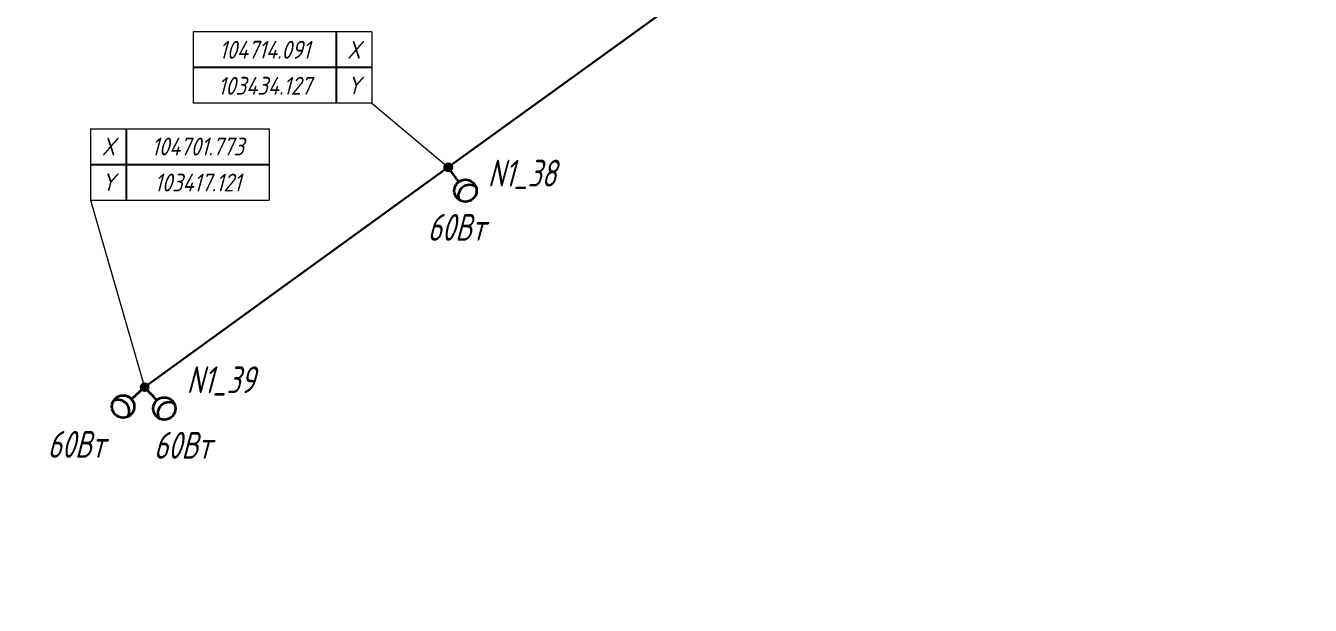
# Model space of a CAD drawing. Header units: millimetres. Extents: x -5263 to 103757798, y 0 to 105184226.
# Drawn here: x 103410457 to 103482416, y 104689544 to 104722025 of the extents above; entities that cross this region are included whole.
import ezdxf
from ezdxf import colors
from ezdxf.entities.mleader import LeaderData, LeaderLine
from ezdxf.enums import TextEntityAlignment as Align
from ezdxf.math import Vec2, Vec3

# ---------------------------------------------------------------- set-up
doc = ezdxf.new("R2010")
doc.units = ezdxf.units.MM
doc.set_wipeout_variables(frame=1)
for name, color, linetype, lineweight in [('ЭО_Пл_Опора', 10, 'Continuous', 35), ('ЭО_Пл_Опора_Светильники', 10, 'Continuous', 35), ('ЭО_Пл_Светильники', 10, 'Continuous', 25), ('ЭО_Пл_Светильники_Текст', 10, 'Continuous', 20), ('ЭО_Пл_Сеть_Освещения_В земле', 3, 'ID_N', 30), ('ЭО_Пл_Сеть_Освещения_Текст', 10, 'Continuous', 20), ('ЭС_Координата', 7, 'Continuous', 25)]:
    doc.layers.add(name, color=color, linetype=linetype, lineweight=lineweight)
doc.layers.get('0').off()
doc.styles.add('ПБГС', font='simplex.shx', dxfattribs={"width": 0.8, "oblique": 15})
doc.linetypes.add('ID_N', pattern='A,0,3,-3,["N",ПБГС,S=1.2,R=0,X=-1,Y=-0.5],-3,6', length=15)

# ---------------------------------------------------------------- blocks, each defined once
blk = doc.blocks.new('_None')
blk = doc.blocks.new('промежуточная')
h = blk.add_hatch(color=255)
edge = h.paths.add_edge_path()
edge.add_arc((0, 0), 0.833, 0, 360)
at = {"lineweight": 30}
blk.add_circle((0, 0), 0.833, dxfattribs=at)
blk = doc.blocks.new('*U31')
at = {"layer": 'ЭО_Пл_Светильники'}
blk.add_line((0, 2), (0, 0), dxfattribs=at)
at = {"layer": 'ЭО_Пл_Светильники', "linetype": 'ByBlock', "xscale": 250, "yscale": 250, "zscale": 250}
blk.add_blockref('промежуточная', (0, 0), dxfattribs=at)
at = {"style": 'ПБГС', "oblique": 15, "width": 0.7, "flags": 1}
blk.add_attdef('NAME', (0, -6), '', height=3.5, dxfattribs=at)
at = {"layer": 'ЭО_Пл_Светильники_Текст', "style": 'ПБГС', "oblique": 15, "width": 0.7, "flags": 1}
for tag, p in [('TYPE', (0, 0)), ('MANUFACTURER', (0, -12)), ('SPECIFICATION_SECTION', (0, -18)), ('POWER', (0, -24)), ('GROUP', (0, -30))]:
    blk.add_attdef(tag, p, '', height=3.5, dxfattribs=at)
at = {"layer": 'ЭО_Пл_Светильники_Текст', "style": 'ПБГС', "oblique": 15, "width": 0.7}
blk.add_attdef('N_PYLON', (2215, -1078), '', height=1500, dxfattribs=at)
blk = doc.blocks.new('*U32')
at = {"layer": 'ЭО_Пл_Светильники'}
blk.add_line((0, 2), (0, 0), dxfattribs=at)
at = {"layer": 'ЭО_Пл_Светильники', "linetype": 'ByBlock', "xscale": 250, "yscale": 250, "zscale": 250}
blk.add_blockref('промежуточная', (0, 0), dxfattribs=at)
at = {"style": 'ПБГС', "oblique": 15, "width": 0.7, "flags": 1}
blk.add_attdef('NAME', (0, -6), '', height=3.5, dxfattribs=at)
at = {"layer": 'ЭО_Пл_Светильники_Текст', "style": 'ПБГС', "oblique": 15, "width": 0.7}
blk.add_attdef('N_PYLON', (2354, -335), '', height=1500, dxfattribs=at)
at = {"layer": 'ЭО_Пл_Светильники_Текст', "style": 'ПБГС', "oblique": 15, "width": 0.7, "flags": 1}
for tag, p in [('TYPE', (0, 0)), ('MANUFACTURER', (0, -12)), ('SPECIFICATION_SECTION', (0, -18)), ('POWER', (0, -24)), ('GROUP', (0, -30))]:
    blk.add_attdef(tag, p, '', height=3.5, dxfattribs=at)
blk = doc.blocks.new('*U247')
at = {"layer": 'ЭО_Пл_Опора_Светильники'}
h = blk.add_hatch(color=256, dxfattribs=at)
h.dxf.hatch_style = 1
h.paths.add_polyline_path([(-160, -118, 1), (160, 118, 1)])
blk.add_line((591, -807), (0, 0), dxfattribs=at)
for centre, radius in [((0, 0), 199), ((961, -1311), 625)]:
    blk.add_circle(centre, radius, dxfattribs=at)
blk.add_arc((1182, -1613), 625, 53.69868, 198.78347, dxfattribs=at)
at = {"style": 'ПБГС', "oblique": 15, "width": 0.7, "flags": 1}
for tag, p, height in [('TYPE', (-1704, -2539), 525000), ('NAME', (0, -3506), 875), ('MANUFACTURER', (0, -5006), 875), ('SPECIFICATION_SECTION', (0, -6506), 875), ('GROUP', (0, -9506), 875)]:
    blk.add_attdef(tag, p, '', height=height, dxfattribs=at)
at = {"layer": 'ЭО_Пл_Светильники_Текст', "style": 'ПБГС', "oblique": 15, "width": 0.7}
blk.add_attdef('POWER', (-1162, -4114), '', height=1500, dxfattribs=at)
blk = doc.blocks.new('*U250')
at = {"layer": 'ЭО_Пл_Опора_Светильники'}
h = blk.add_hatch(color=256, dxfattribs=at)
h.dxf.hatch_style = 1
h.paths.add_polyline_path([(-146, -135, 1), (146, 135, 1)])
blk.add_line((678, -735), (0, 0), dxfattribs=at)
for centre, radius in [((0, 0), 199), ((1101, -1195), 625)]:
    blk.add_circle(centre, radius, dxfattribs=at)
blk.add_arc((1355, -1471), 625, 60.12324, 205.20804, dxfattribs=at)
at = {"style": 'ПБГС', "oblique": 15, "width": 0.7, "flags": 1}
for tag, p, height in [('TYPE', (-1704, -2539), 525000), ('NAME', (0, -3506), 875), ('MANUFACTURER', (0, -5006), 875), ('SPECIFICATION_SECTION', (0, -6506), 875), ('GROUP', (0, -9506), 875)]:
    blk.add_attdef(tag, p, '', height=height, dxfattribs=at)
at = {"layer": 'ЭО_Пл_Светильники_Текст', "style": 'ПБГС', "oblique": 15, "width": 0.7}
blk.add_attdef('POWER', (511, -4005), '', height=1500, dxfattribs=at)
blk = doc.blocks.new('*U251')
at = {"layer": 'ЭО_Пл_Опора_Светильники'}
h = blk.add_hatch(color=256, dxfattribs=at)
h.dxf.hatch_style = 1
h.paths.add_polyline_path([(-133, 148, 1), (133, -148, 1)])
blk.add_line((-744, -669), (0, 0), dxfattribs=at)
for centre, radius in [((0, 0), 199), ((-1208, -1086), 625)]:
    blk.add_circle(centre, radius, dxfattribs=at)
blk.add_arc((-1487, -1337), 625, 329.41427, 114.49906, dxfattribs=at)
at = {"style": 'ПБГС', "oblique": 15, "width": 0.7, "flags": 1}
for tag, p, height in [('TYPE', (-1704, -2539), 525000), ('NAME', (0, -3506), 875), ('MANUFACTURER', (0, -5006), 875), ('SPECIFICATION_SECTION', (0, -6506), 875), ('GROUP', (0, -9506), 875)]:
    blk.add_attdef(tag, p, '', height=height, dxfattribs=at)
at = {"layer": 'ЭО_Пл_Светильники_Текст', "style": 'ПБГС', "oblique": 15, "width": 0.7}
blk.add_attdef('POWER', (-5448, -3954), '', height=1500, dxfattribs=at)
blk = doc.blocks.new('*U559')
blk.add_wipeout([(-8.57, 7.17), (-8.57, 15.17), (-28.57, 15.17), (-28.57, 7.17)])
at = {"lineweight": 0}
blk.add_line((-8.57, 7.17), (0, 0), dxfattribs=at)
at = {"color": 0, "lineweight": 0, "transparency": 16777216}
for points in [[(-28.57, 15.17), (-28.57, 7.17), (-28.57, 7.17), (-28.57, 7.17)], [(-8.57, 15.17), (-28.57, 15.17)], [(-8.57, 15.17), (-8.57, 7.17), (-8.57, 7.17), (-8.57, 7.17)], [(-8.57, 7.17), (-28.57, 7.17)]]:
    blk.add_lwpolyline(points, dxfattribs=at)
at = {"transparency": 16777216}
for points in [[(-12.57, 15.17), (-12.57, 7.17)], [(-8.57, 11.17), (-28.57, 11.17)]]:
    blk.add_lwpolyline(points, dxfattribs=at)
at = {"color": 7, "transparency": 16777216, "char_height": 2, "width": 4, "attachment_point": 5, "style": 'ПБГС'}
for s, insert in [('X', (-10.57, 13.17)), ('Y', (-10.57, 9.17))]:
    blk.add_mtext(s, dxfattribs=dict(at, insert=insert))
at = {"color": 250, "transparency": 16777216, "style": 'ПБГС', "oblique": 15, "width": 0.8, "flags": 8}
for tag, p in [('КООРДИНАТАY', (-20.57, 13.17)), ('КООРДИНАТАX', (-20.57, 9.13))]:
    blk.add_attdef(tag, text='', height=2, dxfattribs=at).set_placement(p, align=Align.MIDDLE_CENTER)
blk = doc.blocks.new('*U558')
blk.add_wipeout([(-6.06, 20.96), (-6.06, 28.96), (13.94, 28.96), (13.94, 20.96)])
at = {"lineweight": 0}
blk.add_line((-6.06, 20.96), (0, 0), dxfattribs=at)
at = {"color": 0, "lineweight": 0, "transparency": 16777216}
for points in [[(-6.06, 28.96), (-6.06, 20.96), (-6.06, 20.96), (-6.06, 20.96)], [(-6.06, 28.96), (13.94, 28.96)], [(13.94, 28.96), (13.94, 20.96), (13.94, 20.96), (13.94, 20.96)], [(-6.06, 20.96), (13.94, 20.96)]]:
    blk.add_lwpolyline(points, dxfattribs=at)
at = {"transparency": 16777216}
for points in [[(-2.06, 28.96), (-2.06, 20.96)], [(-6.06, 24.96), (13.94, 24.96)]]:
    blk.add_lwpolyline(points, dxfattribs=at)
at = {"color": 7, "transparency": 16777216, "char_height": 2, "width": 4, "attachment_point": 5, "style": 'ПБГС'}
for s, insert in [('X', (-4.06, 26.96)), ('Y', (-4.06, 22.96))]:
    blk.add_mtext(s, dxfattribs=dict(at, insert=insert))
at = {"color": 250, "transparency": 16777216, "style": 'ПБГС', "oblique": 15, "width": 0.8, "flags": 8}
for tag, p in [('КООРДИНАТАY', (5.94, 26.96)), ('КООРДИНАТАX', (5.94, 22.92))]:
    blk.add_attdef(tag, text='', height=2, dxfattribs=at).set_placement(p, align=Align.MIDDLE_CENTER)

msp = doc.modelspace()

# ---------------------------------------------------------------- linework, layer by layer
at = {"layer": 'ЭО_Пл_Сеть_Освещения_В земле'}
msp.add_lwpolyline([(103417121, 104701767), (103434127, 104714088), (103451239, 104726487), (103462666, 104734798), (103461502, 104737588), (103465404, 104740363), (103468244, 104738811)], dxfattribs=at)

# ---------------------------------------------------------------- block references
at = {"layer": 'ЭО_Пл_Опора'}
for name, p, values in [('*U31', (103434127, 104714088), {'N_PYLON': 'N1_38'}), ('*U32', (103417121, 104701768), {'N_PYLON': 'N1_39'})]:
    msp.add_blockref(name, p, dxfattribs=at).add_auto_attribs(values)
at = {"layer": 'ЭО_Пл_Светильники'}
for name, p in [('*U247', (103434127, 104714088)), ('*U251', (103417121, 104701767)), ('*U250', (103417121, 104701767))]:
    msp.add_blockref(name, p, dxfattribs=at).add_auto_attribs({'POWER': '60Вт'})

# ---------------------------------------------------------------- leaders
at = {"layer": 'ЭО_Пл_Сеть_Освещения_Текст'}
ml = msp.add_multileader_mtext('Standard', dxfattribs=at)
ml.set_content('Условные обозначения:', color=256, style='ПБГС')
ml.set_leader_properties(color=256, linetype='ByLayer', lineweight=-1)
ml.set_arrow_properties(name='NONE')
ml.build(insert=Vec2(0, 0))
ml.multileader.update_dxf_attribs({"text_left_attachment_type": 6, "text_right_attachment_type": 6, "dogleg_length": 0.5, "arrow_head_size": 2000, "scale": 500})
ctx = ml.context
ctx.base_point, ctx.scale, ctx.char_height, ctx.arrow_head_size, ctx.landing_gap_size, ctx.plane_origin = Vec3(103721923, 105117157), 500, 1250, 2000, 1000, Vec3(103717280, 105121639)
ctx.left_attachment, ctx.right_attachment = 6, 6
notes = []
notes.append((ctx, [(0, (0, 0, 0), (0, 0), (1, 0), 1, [])]))
ctx.mtext.insert, ctx.mtext.rotation, ctx.mtext.flow_direction = Vec3(103722923, 105118657), 6.283185, 5
ml = msp.add_multileader_mtext('Standard', dxfattribs=at)
ml.set_content('Проектируемая опора н.о. ОГККВ-7,5/ОГКС-7,5', color=256, style='ПБГС')
ml.set_leader_properties(color=256, linetype='ByLayer', lineweight=-1)
ml.set_arrow_properties(name='NONE')
ml.build(insert=Vec2(0, 0))
ml.multileader.update_dxf_attribs({"text_left_attachment_type": 6, "text_right_attachment_type": 6, "dogleg_length": 0.5, "arrow_head_size": 2000, "scale": 500})
ctx = ml.context
ctx.base_point, ctx.scale, ctx.char_height, ctx.arrow_head_size, ctx.landing_gap_size, ctx.plane_origin = Vec3(103725173, 105113213), 500, 1250, 2000, 1000, Vec3(103726179, 105116515)
ctx.left_attachment, ctx.right_attachment = 6, 6
notes.append((ctx, [(0, (0, 0, 0), (0, 0), (1, 0), 1, [])]))
ctx.mtext.insert, ctx.mtext.flow_direction = Vec3(103726173, 105114879), 5
ml = msp.add_multileader_mtext('Standard', dxfattribs=at)
ml.set_content('Проектируемая опора н.о. ОГК-4', color=256, style='ПБГС')
ml.set_leader_properties(color=256, linetype='ByLayer', lineweight=-1)
ml.set_arrow_properties(name='NONE')
ml.build(insert=Vec2(0, 0))
ml.multileader.update_dxf_attribs({"text_left_attachment_type": 6, "text_right_attachment_type": 6, "dogleg_length": 0.5, "arrow_head_size": 2000, "scale": 500})
ctx = ml.context
ctx.base_point, ctx.scale, ctx.char_height, ctx.arrow_head_size, ctx.landing_gap_size, ctx.plane_origin = Vec3(103725088, 105109558), 500, 1250, 2000, 1000, Vec3(103726094, 105112860)
ctx.left_attachment, ctx.right_attachment = 6, 6
notes.append((ctx, [(0, (0, 0, 0), (0, 0), (1, 0), 1, [])]))
ctx.mtext.insert, ctx.mtext.flow_direction = Vec3(103726088, 105111224), 5
ml = msp.add_multileader_mtext('Standard', dxfattribs=at)
ml.set_content('Проектируемый cветильник GALAD Волна LED Мини   ', color=256, style='ПБГС')
ml.set_leader_properties(color=256, linetype='ByLayer', lineweight=-1)
ml.set_arrow_properties(name='NONE')
ml.build(insert=Vec2(0, 0))
ml.multileader.update_dxf_attribs({"text_left_attachment_type": 6, "text_right_attachment_type": 6, "dogleg_length": 0.5, "arrow_head_size": 2000, "scale": 500})
ctx = ml.context
ctx.base_point, ctx.scale, ctx.char_height, ctx.arrow_head_size, ctx.landing_gap_size, ctx.plane_origin = Vec3(103721068, 105105564), 500, 1250, 2000, 1000, Vec3(103717217, 105108867)
ctx.left_attachment, ctx.right_attachment = 6, 6
notes.append((ctx, [(0, (0, 0, 0), (0, 0), (1, 0), 1, [])]))
ctx.mtext.insert, ctx.mtext.rotation, ctx.mtext.flow_direction = Vec3(103722068, 105107231), 6.283185, 5
ml = msp.add_multileader_mtext('Standard', dxfattribs=at)
ml.set_content('Проектируемый пункт питания/пункт учета', color=256, style='ПБГС')
ml.set_leader_properties(color=256, linetype='ByLayer', lineweight=-1)
ml.set_arrow_properties(name='NONE')
ml.build(insert=Vec2(0, 0))
ml.multileader.update_dxf_attribs({"text_left_attachment_type": 6, "text_right_attachment_type": 6, "dogleg_length": 0.5, "arrow_head_size": 2000, "scale": 500})
ctx = ml.context
ctx.base_point, ctx.scale, ctx.char_height, ctx.arrow_head_size, ctx.landing_gap_size, ctx.plane_origin = Vec3(103721068, 105102643), 500, 1250, 2000, 1000, Vec3(103717217, 105105945)
ctx.left_attachment, ctx.right_attachment = 6, 6
notes.append((ctx, [(0, (0, 0, 0), (0, 0), (1, 0), 1, [])]))
ctx.mtext.insert, ctx.mtext.rotation, ctx.mtext.flow_direction = Vec3(103722068, 105104309), 6.283185, 5
ml = msp.add_multileader_mtext('Standard', dxfattribs=at)
ml.set_content('Кабель в земле', color=256, style='ПБГС')
ml.set_leader_properties(color=256, linetype='ByLayer', lineweight=-1)
ml.set_arrow_properties(name='NONE')
ml.build(insert=Vec2(0, 0))
ml.multileader.update_dxf_attribs({"text_left_attachment_type": 6, "text_right_attachment_type": 6, "dogleg_length": 0.5, "arrow_head_size": 2000, "scale": 500})
ctx = ml.context
ctx.base_point, ctx.scale, ctx.char_height, ctx.arrow_head_size, ctx.landing_gap_size, ctx.plane_origin = Vec3(103721068, 105099665), 500, 1250, 2000, 1000, Vec3(103717217, 105102801)
ctx.left_attachment, ctx.right_attachment = 6, 6
notes.append((ctx, [(0, (0, 0, 0), (0, 0), (1, 0), 1, [])]))
ctx.mtext.insert, ctx.mtext.rotation, ctx.mtext.flow_direction = Vec3(103722068, 105101165), 6.283185, 5
ml = msp.add_multileader_mtext('Standard', dxfattribs=at)
ml.set_content('Кабель по воздуху', color=256, style='ПБГС')
ml.set_leader_properties(color=256, linetype='ByLayer', lineweight=-1)
ml.set_arrow_properties(name='NONE')
ml.build(insert=Vec2(0, 0))
ml.multileader.update_dxf_attribs({"text_left_attachment_type": 6, "text_right_attachment_type": 6, "dogleg_length": 0.5, "arrow_head_size": 2000, "scale": 500})
ctx = ml.context
ctx.base_point, ctx.scale, ctx.char_height, ctx.arrow_head_size, ctx.landing_gap_size, ctx.plane_origin = Vec3(103721142, 105096376), 500, 1250, 2000, 1000, Vec3(103717290, 105099679)
ctx.left_attachment, ctx.right_attachment = 6, 6
notes.append((ctx, [(0, (0, 0, 0), (0, 0), (1, 0), 1, [])]))
ctx.mtext.insert, ctx.mtext.rotation, ctx.mtext.flow_direction = Vec3(103722142, 105098043), 6.283185, 5
for ctx, leaders in notes:
    for number, flags, end, landing, length, lines in leaders:
        leader = LeaderData()
        leader.index, (leader.has_last_leader_line, leader.has_dogleg_vector, leader.attachment_direction) = number, flags
        leader.last_leader_point, leader.dogleg_vector, leader.dogleg_length = Vec3(end), Vec3(landing), length
        for number, points, colour, breaks in lines:
            line = LeaderLine()
            line.index, line.vertices, line.color, line.breaks = number, Vec3.list(points), colors.encode_raw_color(colour), breaks
            leader.lines.append(line)
        ctx.leaders.append(leader)

# ---------------------------------------------------------------- next in the draw order: block references
at = {"layer": 'ЭС_Координата', "lineweight": 70, "xscale": 500, "yscale": 500, "zscale": 500}
msp.add_blockref('*U559', (103434127, 104714091), dxfattribs=at).add_auto_attribs({'КООРДИНАТАX': '103434.127', 'КООРДИНАТАY': '104714.091'})

# ---------------------------------------------------------------- next in the draw order: block references
msp.add_blockref('*U558', (103417121, 104701773), dxfattribs=at).add_auto_attribs({'КООРДИНАТАX': '103417.121', 'КООРДИНАТАY': '104701.773'})

doc.saveas('drawing.dxf')
